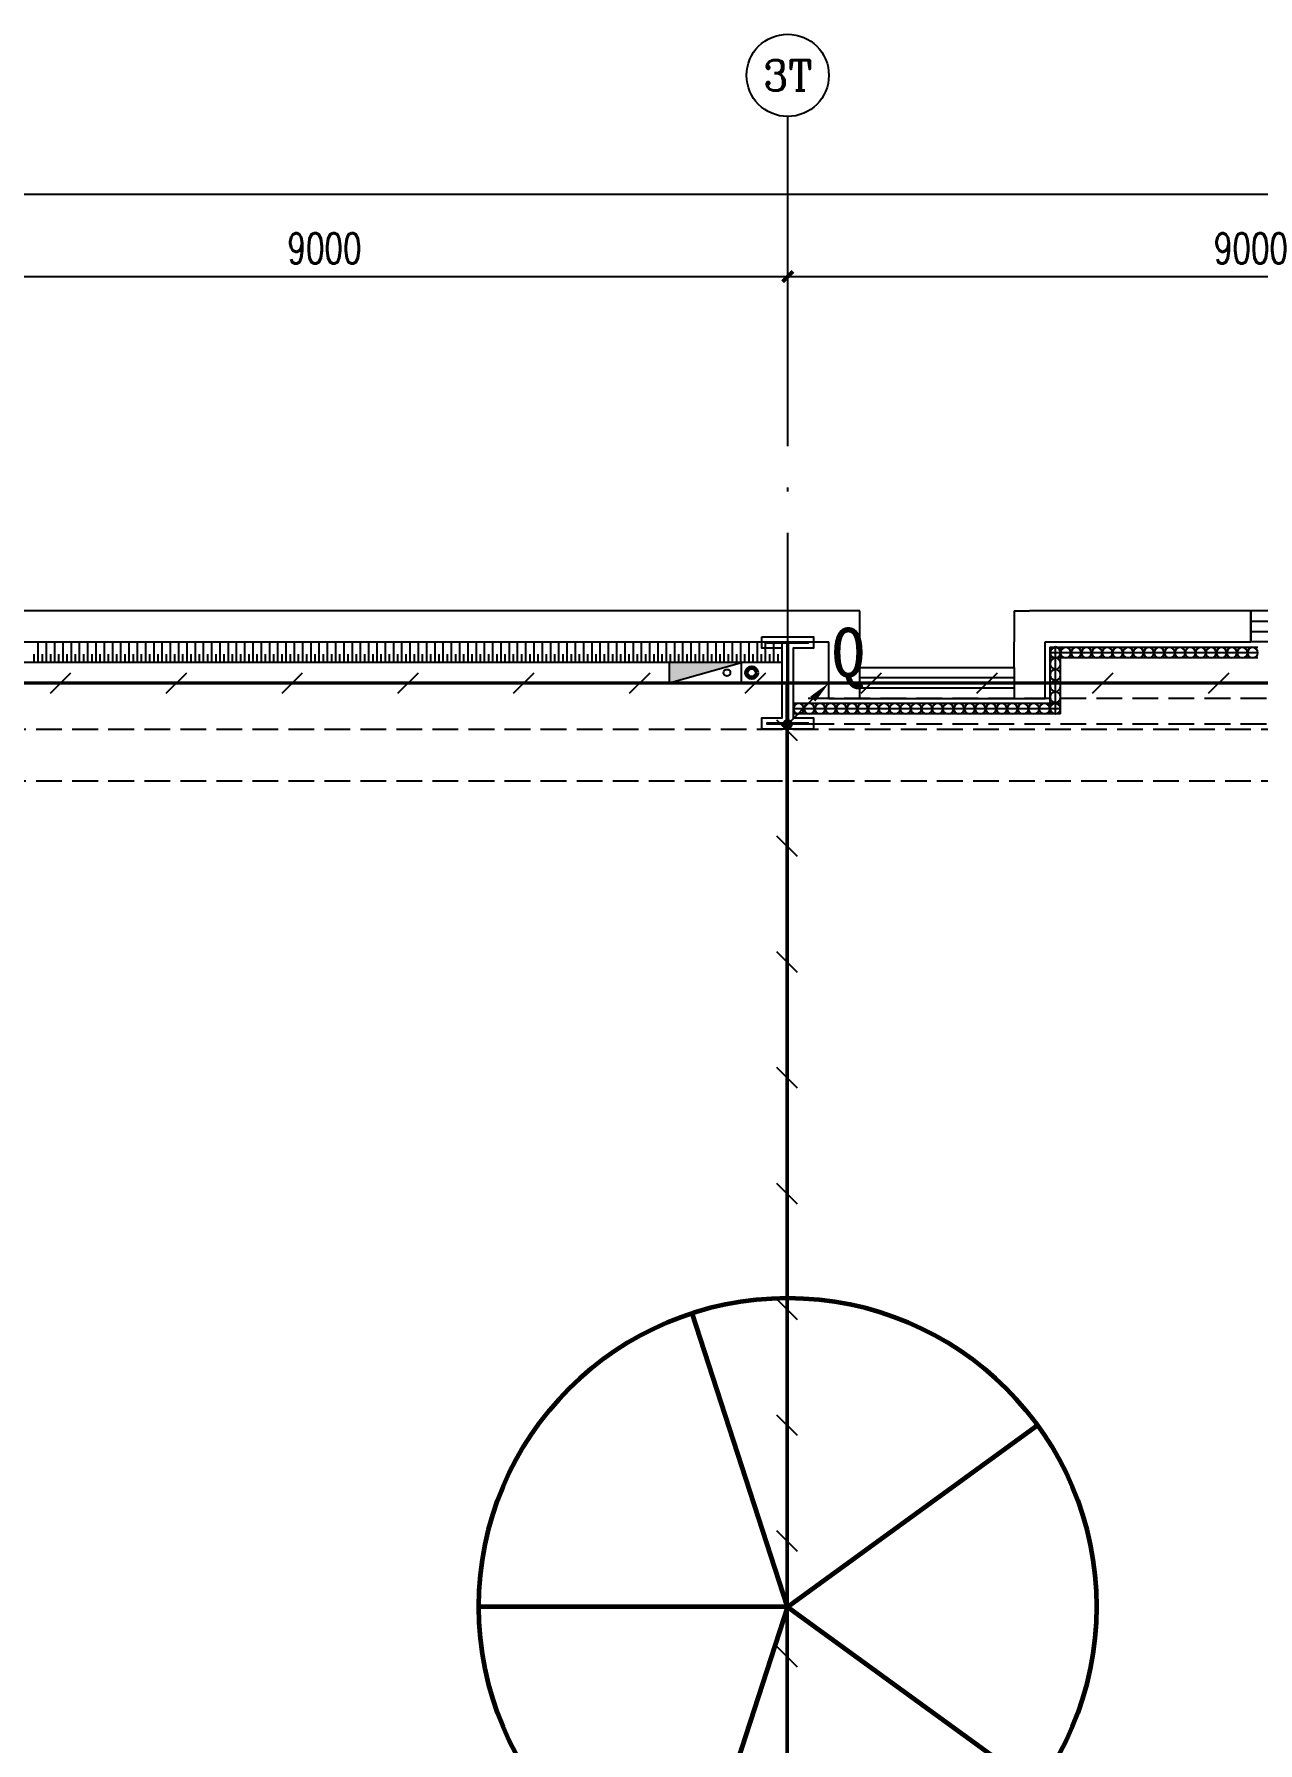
# Model space of a CAD drawing. Extents: x -1396510 to 1250330, y -1892470 to 1623980.
# Drawn here: x -289174 to -277287, y -1584922 to -1568320 of the extents above; entities that cross this region are included whole.
import ezdxf
from ezdxf.enums import TextEntityAlignment as Align

# ---------------------------------------------------------------- set-up
doc = ezdxf.new("R2010")
doc.units = 0
doc.header["$LTSCALE"] = 1000
doc.header["$MEASUREMENT"] = 0
for name, pattern in [('CENTER2', [1.125, 0.75, -0.125, 0.125, -0.125]), ('DASH', [0.35, 0.25, -0.1]), ('DOTE', [2.42, 2, -0.2, 0.02, -0.2])]:
    doc.linetypes.add(name, pattern=pattern)
doc.layers.get('Defpoints').update_dxf_attribs({"color": 210})
for name, color, linetype in [('99平面图例外参$0$A-HATCH-2', 251, 'Continuous'), ('A-AXIS-D', 1, 'Continuous'), ('A-AXIS-DOTE', 14, 'DOTE'), ('A-HATCH-2', 251, 'Continuous'), ('A-HRAIL', 173, 'Continuous'), ('A-LIN-V', 9, 'Continuous'), ('A-SFCE', 30, 'Continuous'), ('A-WINDOW', 140, 'Continuous'), ('AS-COLN', 6, 'Continuous'), ('AS-WALL', 40, 'Continuous'), ('LWIRE', 4, 'Continuous'), ('SB_ZF消火栓', 10, 'Continuous'), ('SB_ZF消火栓M', 10, 'Continuous'), ('SHTLN', 4, 'Continuous'), ('TEL_TEXT', 7, 'Continuous'), ('WIRE-接地', 4, 'Continuous'), ('建-窗', 4, 'Continuous')]:
    doc.layers.add(name, color=color, linetype=linetype)
doc.layers.add('A-云线2', color=3, linetype='Continuous', plot=False)
doc.layers.add('LG-ZF消防', color=1, linetype='Continuous', lineweight=60)
doc.styles.add('_TCH_AXIS', font='COMPLEX', dxfattribs={"bigfont": 'GBCBIG'})
doc.styles.add('_TCH_DIM_T3', font='SIMPLEX', dxfattribs={"width": 0.705882, "bigfont": 'GBCBIG'})
doc.styles.get("Standard").update_dxf_attribs({"font": 'gbenor.shx', "bigfont": 'gbcbig.shx'})
doc.styles.add('宋体', font='')
doc.styles.get('宋体').set_extended_font_data('SimSun')
doc.dimstyles.new('_TCH_ARCH&&100', dxfattribs={"dimtxt": 297.5, "dimasz": 100, "dimexe": 100, "dimexo": 100, "dimgap": 126.25, "dimtad": 1, "dimdec": 0, "dimzin": 0, "dimdsep": 46, "dimtxsty": '_TCH_DIM_T3', "dimblk": 'ARCHTICK', "dimcen": 0.09, "dimclrt": 7, "dimazin": 2, "dimtfac": 1, "dimtdec": 0, "dimtix": 1, "dimtmove": 2, "dimatfit": 3, "dimfxl": 0, "dimtolj": 1, "dimtzin": 0, "dimarcsym": 0})

# ---------------------------------------------------------------- blocks, each defined once
blk = doc.blocks.new('4324324')
at = {"layer": 'A-HATCH-2', "color": 8, "linetype": 'DASH'}
for p, q in [((-294754, 620270), (-135554, 620270)), ((-294754, 619770), (-135554, 619770))]:
    blk.add_line(p, q, dxfattribs=at)
blk = doc.blocks.new('w4324324')
at = {"layer": 'A-HATCH-2', "color": 0, "lineweight": 60}
for q in [(-1694760, 686605), (-1697614, 684532), (-1691907, 684532), (-1696524, 681178), (-1692997, 681178)]:
    blk.add_line((-1694760, 683605), q, dxfattribs=at)
blk.add_circle((-1694760, 683605), 3000, dxfattribs=at)
blk = doc.blocks.new('342343')
at = {"layer": 'A-LIN-V', "color": 8}
blk.add_blockref('w4324324', (1084560, 81556), dxfattribs=at)
blk = doc.blocks.new('w42343243')
at = {"layer": 'A-HATCH-2', "color": 8}
blk.add_lwpolyline([(-165104, 621070), (-164604, 621070), (-164604, 620958), (-164800, 620958), (-164800, 620282), (-164604, 620282), (-164604, 620170), (-165104, 620170), (-165104, 620282), (-164908, 620282), (-164908, 620958), (-165104, 620958)], close=True, dxfattribs=at)
at = {"layer": 'AS-COLN', "color": 3}
blk.add_lwpolyline([(-165054, 621020), (-164654, 621020), (-164654, 621008), (-164850, 621008), (-164850, 620232), (-164654, 620232), (-164654, 620220), (-165054, 620220), (-165054, 620232), (-164858, 620232), (-164858, 621008), (-165054, 621008)], close=True, dxfattribs=at)
blk = doc.blocks.new('42343')
at = {"layer": 'A-WINDOW'}
blk.add_blockref('w42343243', (-117000, 100), dxfattribs=at)
blk = doc.blocks.new('A$C5D961328')
at = {"layer": 'SB_ZF消火栓'}
blk.add_hatch(color=256, dxfattribs=at).paths.add_polyline_path([(0, 40), (700, 40), (700, 240)])
for p, q in [((700, 240), (0, 240)), ((0, 240), (0, 40)), ((700, 240), (0, 40)), ((700, 240), (700, 40)), ((0, 40), (700, 40))]:
    blk.add_line(p, q, dxfattribs=at)
at = {"layer": 'SB_ZF消火栓', "color": 1}
blk.add_circle((140, 140), 32.5, dxfattribs=at)
blk = doc.blocks.new('we42342343234')
at = {"layer": 'LG-ZF消防'}
blk.add_circle((-282204, 620820), 50, dxfattribs=at)
at = {"layer": 'SB_ZF消火栓M', "rotation": 180}
blk.add_blockref('A$C5D961328', (-282304, 620960), dxfattribs=at)
blk = doc.blocks.new('_ArchTick')
at = {"color": 0, "linetype": 'ByBlock', "const_width": 0.4}
blk.add_lwpolyline([(-0.5, -0.5), (0.5, 0.5)], dxfattribs=at)
blk = doc.blocks.new('*D5836')
at = {"layer": 'A-AXIS-D', "color": 0, "lineweight": -2, "transparency": 16777216}
for p, q in [((22000, 3190), (22000, 4048)), ((31000, 3190), (31000, 4048)), ((22000, 3948), (31000, 3948))]:
    blk.add_line(p, q, dxfattribs=at)
at = {"layer": 'Defpoints', "color": 0, "transparency": 16777216}
for p in [(31000, 3948), (22000, 3090), (31000, 3090)]:
    blk.add_point(p, dxfattribs=at)
at = {"layer": 'A-AXIS-D', "color": 0, "lineweight": -2, "transparency": 16777216, "xscale": 100, "yscale": 100, "zscale": 100, "rotation": 180}
blk.add_blockref('_ArchTick', (22000, 3948), dxfattribs=at)
at = {"layer": 'A-AXIS-D', "color": 0, "lineweight": -2, "transparency": 16777216, "xscale": 100, "yscale": 100, "zscale": 100}
blk.add_blockref('_ArchTick', (31000, 3948), dxfattribs=at)
at = {"layer": 'A-AXIS-D', "color": 7, "transparency": 16777216, "insert": (26500, 4223), "char_height": 297.5, "attachment_point": 5, "style": '_TCH_DIM_T3'}
blk.add_mtext('\\A1;9000', dxfattribs=at)
blk = doc.blocks.new('*D5837')
at = {"layer": 'A-AXIS-D', "color": 0, "lineweight": -2, "transparency": 16777216}
for p, q in [((31000, 3190), (31000, 4048)), ((40000, 3190), (40000, 4048)), ((31000, 3948), (40000, 3948))]:
    blk.add_line(p, q, dxfattribs=at)
at = {"layer": 'Defpoints', "color": 0, "transparency": 16777216}
for p in [(40000, 3948), (31000, 3090), (40000, 3090)]:
    blk.add_point(p, dxfattribs=at)
at = {"layer": 'A-AXIS-D', "color": 0, "lineweight": -2, "transparency": 16777216, "xscale": 100, "yscale": 100, "zscale": 100, "rotation": 180}
blk.add_blockref('_ArchTick', (31000, 3948), dxfattribs=at)
at = {"layer": 'A-AXIS-D', "color": 0, "lineweight": -2, "transparency": 16777216, "xscale": 100, "yscale": 100, "zscale": 100}
blk.add_blockref('_ArchTick', (40000, 3948), dxfattribs=at)
at = {"layer": 'A-AXIS-D', "color": 7, "transparency": 16777216, "insert": (35500, 4223), "char_height": 297.5, "attachment_point": 5, "style": '_TCH_DIM_T3'}
blk.add_mtext('\\A1;9000', dxfattribs=at)
blk = doc.blocks.new('*D5855')
at = {"layer": 'A-AXIS-D', "color": 0, "lineweight": -2, "transparency": 16777216}
for p, q in [((-900, 3290), (-900, 4848)), ((184800, 3290), (184800, 4848)), ((-900, 4748), (184800, 4748))]:
    blk.add_line(p, q, dxfattribs=at)
at = {"layer": 'Defpoints', "color": 0, "transparency": 16777216}
for p in [(184800, 4748), (-900, 3190), (184800, 3190)]:
    blk.add_point(p, dxfattribs=at)
at = {"layer": 'A-AXIS-D', "color": 0, "lineweight": -2, "transparency": 16777216, "xscale": 100, "yscale": 100, "zscale": 100, "rotation": 180}
blk.add_blockref('_ArchTick', (-900, 4748), dxfattribs=at)
at = {"layer": 'A-AXIS-D', "color": 0, "lineweight": -2, "transparency": 16777216, "xscale": 100, "yscale": 100, "zscale": 100}
blk.add_blockref('_ArchTick', (184800, 4748), dxfattribs=at)
at = {"layer": 'A-AXIS-D', "color": 7, "transparency": 16777216, "insert": (91950, 5023), "char_height": 297.5, "attachment_point": 5, "style": '_TCH_DIM_T3'}
blk.add_mtext('\\A1;185700', dxfattribs=at)
blk = doc.blocks.new('WINDOW2DLIB$DYNSTYLE$00000005')
at = {"color": 0}
for points in [[(-0.5, 0.5), (-0.5, -0.5)], [(-0.5, 0.5), (0.5, 0.5)], [(0.5, -0.5), (0.5, 0.5)], [(0.5, 0.1667), (-0.5, 0.1667)], [(0.5, -0.1667), (-0.5, -0.1667)], [(-0.5, -0.5), (0.5, -0.5)]]:
    blk.add_lwpolyline(points, dxfattribs=at)
blk = doc.blocks.new('99平面图例外参$0$$LinePat$填挖边坡')
at = {"color": 0}
for p, q in [((0, 0), (0, -1500)), ((300, 0), (300, -600))]:
    blk.add_line(p, q, dxfattribs=at)
at = {"layer": 'Defpoints', "color": 0}
blk.add_point((600, 0), dxfattribs=at)
blk = doc.blocks.new('99平面图例外参$0$$LinePat$圆环')
for points in [[(0, 150), (300, 150)], [(0, 0), (300, 0)], [(0, -150), (300, -150)]]:
    blk.add_lwpolyline(points)
at = {"color": 0}
blk.add_circle((150, 0), 150, dxfattribs=at)
blk = doc.blocks.new('$TelecSys$00000008')
blk.add_line((0.4, 0.4), (-0.4, -0.4))
blk = doc.blocks.new('$TelecSys$00000079')
for p, q in [((0.7, 0.7), (0, 0)), ((0.104, 0.104), (0.104, 0.104)), ((-0.104, -0.104), (-0.104, -0.104))]:
    blk.add_line(p, q)
at = {"const_width": 0.142}
blk.add_lwpolyline([(-0.071, 0, 1), (0.071, 0, 1)], format="xyb", close=True, dxfattribs=at)
blk.add_solid([(0.63, 0.77), (0.77, 0.63), (1.15, 1.15)])
at = {"width": 0.8, "flags": 9}
blk.add_attdef('A', (0, 0), '', height=0.00002, dxfattribs=at)
blk = doc.blocks.new('世赫3#厂房一层0821')
at = {"layer": 'A-AXIS-D'}
blk.add_circle((31000, 5904), 400, dxfattribs=at)
at = {"layer": 'A-AXIS-DOTE', "color": 8, "ltscale": 2}
for p, q in [((31000, -79980), (31000, 5500)), ((190814.2, 0), (-5155.8, 0))]:
    blk.add_line(p, q, dxfattribs=at)
at = {"layer": 'A-LIN-V'}
blk.add_line((30946, 200.1), (18100, 200.1), dxfattribs=at)
at = {"layer": 'A-SFCE', "color": 2, "linetype": 'DASH'}
for p, q in [((39850, -149.9), (31150, -149.9)), ((39850, -399.9), (31150, -399.9))]:
    blk.add_line(p, q, dxfattribs=at)
at = {"layer": 'AS-WALL'}
for p, q in [((31700, 700.1), (17750, 700.1)), ((31700, 150), (31700, 700.1)), ((33200, 700), (33350, 700)), ((33200, 700), (33200, 400)), ((35500, 700.1), (33350, 700.1)), ((35500, 400.1), (35500, 700.1)), ((17750, 400.1), (31400, 400.1)), ((31400, -150), (31400, 400.1)), ((33200, 400), (33200, 400)), ((33200, 150), (33200, 400)), ((33500, 400.1), (35500, 400.1)), ((33500, -150), (33500, 400.1)), ((31700, -150), (31700, 150)), ((33200, 150), (33200, -150)), ((31400, -150), (31700, -150)), ((33200, -150), (33500, -150))]:
    blk.add_line(p, q, dxfattribs=at)
at = {"layer": '99平面图例外参$0$A-HATCH-2', "color": 203, "xscale": 0.1338124999985388, "yscale": 0.1333333333333333, "zscale": 0.1333333333333333, "rotation": 179.9999999990436}
for p in [(23720.1, 200.1), (23800.4, 200.1), (23880.7, 200.1), (23961, 200.1), (24041.3, 200.1), (24121.6, 200.1), (24201.9, 200.1), (24282.1, 200.1), (24362.4, 200.1), (24442.7, 200.1), (24523, 200.1), (24603.3, 200.1), (24683.6, 200.1), (24763.9, 200.1), (24844.2, 200.1), (24924.4, 200.1), (25004.7, 200.1), (25085, 200.1), (25165.3, 200.1), (25245.6, 200.1), (25325.9, 200.1), (25406.2, 200.1), (25486.5, 200.1), (25566.7, 200.1), (25647, 200.1), (25727.3, 200.1), (25807.6, 200.1), (25887.9, 200.1), (25968.2, 200.1), (26048.5, 200.1), (26128.8, 200.1), (26209, 200.1), (26289.3, 200.1), (26369.6, 200.1), (26449.9, 200.1), (26530.2, 200.1), (26610.5, 200.1), (26690.8, 200.1), (26771.1, 200.1), (26851.3, 200.1), (26931.6, 200.1), (27011.9, 200.1), (27092.2, 200.1), (27172.5, 200.1), (27252.8, 200.1), (27333.1, 200.1), (27413.4, 200.1), (27493.6, 200.1), (27573.9, 200.1), (27654.2, 200.1), (27734.5, 200.1), (27814.8, 200.1), (27895.1, 200.1), (27975.4, 200.1), (28055.7, 200.1), (28135.9, 200.1), (28216.2, 200.1), (28296.5, 200.1), (28376.8, 200.1), (28457.1, 200.1), (28537.4, 200.1), (28617.7, 200.1), (28698, 200.1), (28778.2, 200.1), (28858.5, 200.1), (28938.8, 200.1), (29019.1, 200.1), (29099.4, 200.1), (29179.7, 200.1), (29260, 200.1), (29340.3, 200.1), (29420.5, 200.1), (29500.8, 200.1), (29581.1, 200.1), (29661.4, 200.1), (29741.7, 200.1), (29822, 200.1), (29902.3, 200.1), (29982.6, 200.1), (30062.8, 200.1), (30143.1, 200.1), (30223.4, 200.1), (30303.7, 200.1), (30384, 200.1), (30464.3, 200.1), (30544.6, 200.1), (30624.9, 200.1), (30705.1, 200.1), (30785.4, 200.1), (30865.7, 200.1), (30946, 200.1)]:
    blk.add_blockref('99平面图例外参$0$$LinePat$填挖边坡', p, dxfattribs=at)
at = {"layer": 'A-HRAIL', "yscale": 0.3333333333111111, "zscale": 0.3333333333111111}
for p, xscale, rotation in [((33600, 241.6), -0.3611111226889233, 270), ((33650.8, 293.9), -0.3361633151507422, 359.9999999997964), ((33751.7, 293.9), -0.3361633151507422, 359.9999999997964), ((33852.5, 293.9), -0.3361633151507422, 359.9999999997964), ((33953.4, 293.9), -0.3361633151507422, 359.9999999997964), ((34054.2, 293.9), -0.3361633151507422, 359.9999999997964), ((34155.1, 293.9), -0.3361633151507422, 359.9999999997964), ((34255.9, 293.9), -0.3361633151507422, 359.9999999997964), ((34356.8, 293.9), -0.3361633151507422, 359.9999999997964), ((34457.6, 293.9), -0.3361633151507422, 359.9999999997964), ((34558.5, 293.9), -0.3361633151507422, 359.9999999997964), ((34659.3, 293.9), -0.3361633151507422, 359.9999999997964), ((34760.2, 293.9), -0.3361633151507422, 359.9999999997964), ((34861, 293.9), -0.3361633151507422, 359.9999999997964), ((34961.9, 293.9), -0.3361633151507422, 359.9999999997964), ((35062.7, 293.9), -0.3361633151507422, 359.9999999997964), ((35163.6, 293.9), -0.3361633151507422, 359.9999999997964), ((35264.4, 293.9), -0.3361633151507422, 359.9999999997964), ((35365.3, 293.9), -0.3361633151507422, 359.9999999997964), ((35466.1, 293.9), -0.3361633151507422, 359.9999999997964), ((35567, 293.9), -0.3361633151507422, 359.9999999997964), ((33600, 133.3), -0.3611111226889233, 270), ((33600, 24.9), -0.3611111226889233, 270), ((33600, -83.4), -0.3611111226889233, 270), ((33600, -191.7), -0.3611111226889233, 270), ((33600, -300.1), -0.3611111226889233, 270)]:
    blk.add_blockref('99平面图例外参$0$$LinePat$圆环', p, dxfattribs=dict(at, xscale=xscale, rotation=rotation))
at = {"layer": 'A-HRAIL', "xscale": -0.3461333288160676, "yscale": 0.3333333333111111, "zscale": 0.3333333333111111}
for p in [(31157.8, -250.1), (31261.7, -250.1), (31365.5, -250.1), (31469.4, -250.1), (31573.2, -250.1), (31677, -250.1), (31780.9, -250.1), (31884.7, -250.1), (31988.6, -250.1), (32092.4, -250.1), (32196.2, -250.1), (32300.1, -250.1), (32403.9, -250.1), (32507.8, -250.1), (32611.6, -250.1), (32715.4, -250.1), (32819.3, -250.1), (32923.1, -250.1), (33027, -250.1), (33130.8, -250.1), (33234.6, -250.1), (33338.5, -250.1), (33442.3, -250.1), (33546.2, -250.1), (33650, -250.1)]:
    blk.add_blockref('99平面图例外参$0$$LinePat$圆环', p, dxfattribs=at)
at = {"layer": 'A-LIN-V', "color": 8, "rotation": 90}
blk.add_blockref('342343', (796160.7, 601225), dxfattribs=at)
at = {"layer": 'A-WINDOW'}
for name in ['42343', '4324324']:
    blk.add_blockref(name, (312854.2, -620720), dxfattribs=at)
at = {"layer": 'SB_ZF消火栓'}
blk.add_blockref('we42342343234', (312854.2, -620720), dxfattribs=at)
at = {"layer": '建-窗', "yscale": 300, "zscale": 300}
for p, xscale, rotation in [((42100, 550.1), 13200, 180.0000000003004), ((32450, 0), -1500, 179.9999999999555)]:
    blk.add_blockref('WINDOW2DLIB$DYNSTYLE$00000005', p, dxfattribs=dict(at, xscale=xscale, rotation=rotation))
at = {"layer": 'A-AXIS-D', "color": 7, "style": '_TCH_AXIS'}
blk.add_text('3T', height=294.28, dxfattribs=at).set_placement((30761.8, 5756.8), (31238.2, 5756.8), align=Align.FIT)
at = {"layer": 'A-AXIS-D'}
for base, p1, p2, picture, middle in [((184800, 4747.8), (-900, 3189.8), (184800, 3189.8), '*D5855', (91950, 5022.8)), ((31000, 3947.8), (22000, 3089.8), (31000, 3089.8), '*D5836', (26500, 4222.8)), ((40000, 3947.8), (31000, 3089.8), (40000, 3089.8), '*D5837', (35500, 4222.8))]:
    dim = blk.add_linear_dim(base=base, p1=p1, p2=p2, angle=0, dimstyle='_TCH_ARCH&&100', dxfattribs=at)
    dim.commit()
    dim.dimension.update_dxf_attribs({"geometry": picture, "text_midpoint": middle, "dimtype": 161})

msp = doc.modelspace()

# ---------------------------------------------------------------- linework, layer by layer
at = {"layer": 'WIRE-接地', "linetype": 'CENTER2', "const_width": 35}
for points in [[(-312858.2, -1646424), (-128850.2, -1646424), (-128850.2, -1574624), (-294858.2, -1574624)], [(-281858.2, -1574624), (-281858.2, -1646424)]]:
    msp.add_lwpolyline(points, dxfattribs=at)

# ---------------------------------------------------------------- block references
at = {"layer": 'A-云线2'}
msp.add_blockref('世赫3#厂房一层0821', (-312854.2, -1574624), dxfattribs=at)
at = {"layer": 'LWIRE', "xscale": -350, "yscale": 350, "zscale": 350, "rotation": 270}
msp.add_blockref('$TelecSys$00000079', (-281854.2, -1575024), dxfattribs=at)
at = {"layer": 'SHTLN', "xscale": 250, "yscale": 250, "zscale": 250}
for p, rotation in [((-288916.7, -1574624), 180), ((-287791.7, -1574624), 180), ((-286666.7, -1574624), 180), ((-285541.7, -1574624), 180), ((-284416.7, -1574624), 180), ((-283291.7, -1574624), 180), ((-282166.7, -1574624), 180), ((-281041.7, -1574624), 180), ((-279916.7, -1574624), 180), ((-278791.7, -1574624), 180), ((-277666.7, -1574624), 180), ((-281858.2, -1575086.5), 269.9999999999998), ((-281858.2, -1576211.5), 269.9999999999998), ((-281858.2, -1577336.5), 269.9999999999998), ((-281858.2, -1578461.5), 269.9999999999998), ((-281858.2, -1579586.5), 269.9999999999998), ((-281858.2, -1580711.5), 269.9999999999998), ((-281858.2, -1581836.5), 269.9999999999998), ((-281858.2, -1582961.5), 269.9999999999998), ((-281858.2, -1584086.5), 269.9999999999998)]:
    msp.add_blockref('$TelecSys$00000008', p, dxfattribs=dict(at, rotation=rotation))

# ---------------------------------------------------------------- texts
at = {"layer": 'TEL_TEXT', "style": '宋体'}
msp.add_text('Q', height=478.5, dxfattribs=at).set_placement((-281427.8, -1574566.1))

doc.saveas('drawing.dxf')
